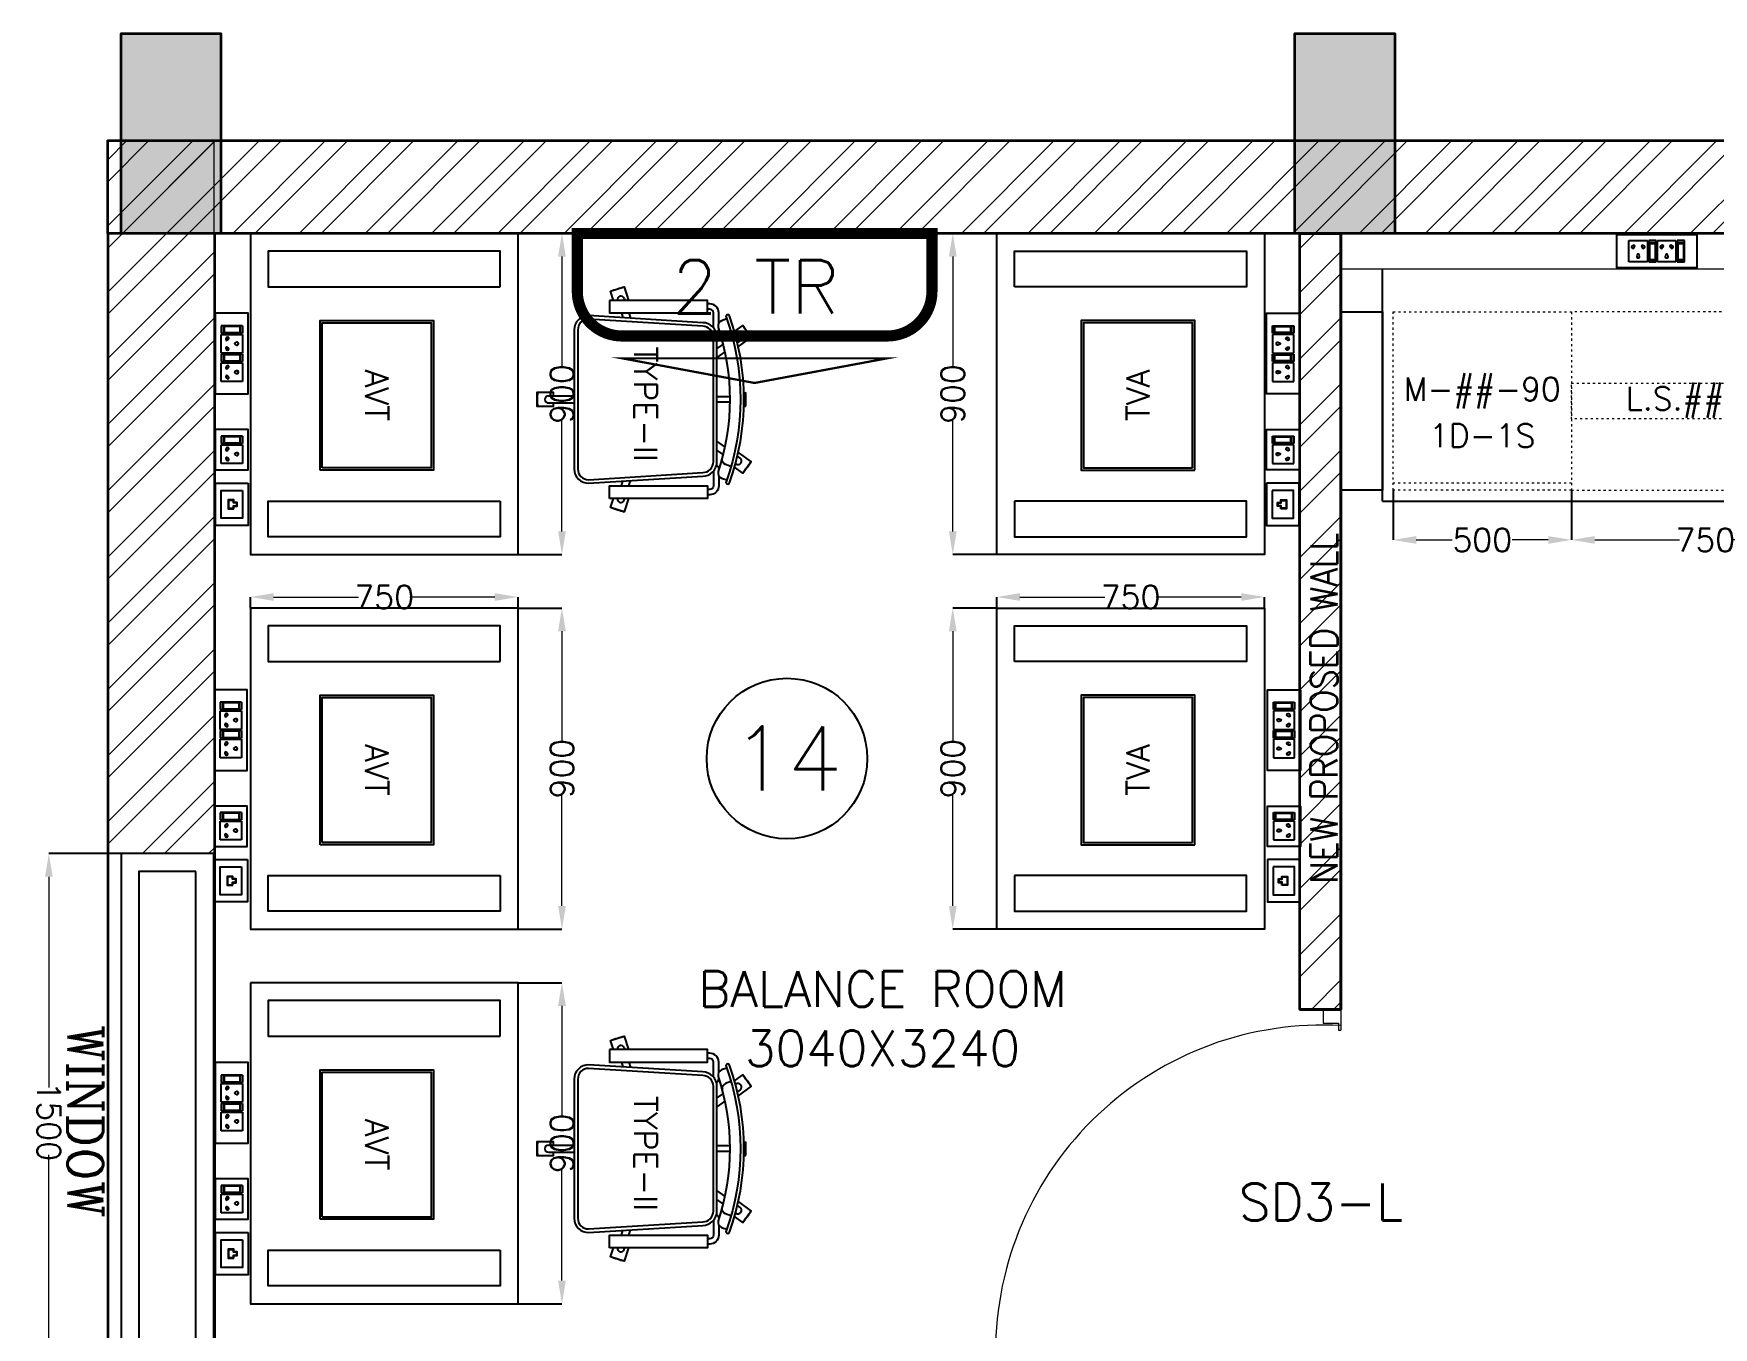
# Model space of a CAD drawing. Extents: x -52083 to 49512, y -145230 to 20224.
# Drawn here: x -46914 to -42208, y 11448 to 15074 of the extents above; entities that cross this region are included whole.
import ezdxf
from ezdxf.enums import TextEntityAlignment as Align

# ---------------------------------------------------------------- set-up
doc = ezdxf.new("R2010")
doc.units = 0
doc.header["$LTSCALE"] = 0.5
doc.header["$MEASUREMENT"] = 0
doc.header["$PDMODE"] = 32
doc.linetypes.add('ACAD_ISO03W100', pattern=[30, 12, -18])
for name, color, linetype, lineweight in [('0-1 AC UNIT', 8, 'Continuous', 25), ('1000x2100 Door', 1, 'Continuous', 5), ('1050x2100 Door', 6, 'Continuous', 5), ('COL', 1, 'Continuous', 35), ('DIM', 3, 'Continuous', 5), ('Furniture', 30, 'Continuous', 13), ('Hatch-1', 8, 'Continuous', 5), ('New Wall', 5, 'Continuous', 35), ('Sa-Block Text', 7, 'Continuous', 18), ('wall-1', 7, 'Continuous', 35)]:
    doc.layers.add(name, color=color, linetype=linetype, lineweight=lineweight)
for name, color, linetype in [('Asbuilt', 7, 'Continuous'), ('GC-2', 22, 'Continuous'), ('GF-1', 21, 'Continuous'), ('PDF_Text', 5, 'Continuous'), ('SA-3MRP', 1, 'Continuous'), ('SA-6MRP', 1, 'Continuous'), ('SA-6MUP', 223, 'Continuous'), ('SA-FUR', 3, 'Continuous'), ('SA-Granite', 3, 'Continuous'), ('SA-Lan', 3, 'Continuous')]:
    doc.layers.add(name, color=color, linetype=linetype)
doc.styles.add('RomanS', font='romans.shx')
doc.styles.get("Standard").update_dxf_attribs({"font": 'romans.shx'})
doc.dimstyles.new('Sa-dim', dxfattribs={"dimtxt": 65, "dimasz": 65, "dimexe": 0, "dimexo": 0, "dimtad": 0, "dimdec": 0, "dimdsep": 46, "dimtxsty": 'Standard', "dimcen": 0, "dimclrd": 256, "dimclre": 7, "dimclrt": 1, "dimadec": 0, "dimazin": 0, "dimtfac": 1, "dimtdec": 0, "dimtmove": 0, "dimatfit": 3, "dimfxl": 1, "dimlwd": -1, "dimarcsym": 0})
pattern_1 = [(45, (5394.74, 2e-13), (-92.80777, 92.80777), []), (45, (5456.61, 2e-13), (-92.80777, 92.80777), [])]

# ---------------------------------------------------------------- blocks, each defined once
blk = doc.blocks.new('*U109')
at = {"color": 5}
blk.add_wipeout([(50, 400), (50, 240), (1450, 240), (1450, 400)], dxfattribs=at)
blk.add_wipeout([(0, 450), (0, 190), (1500, 190), (1500, 450)], dxfattribs=at)
for points in [[(0, 450), (0, 190), (1500, 190), (1500, 450)], [(50, 400), (50, 240), (1450, 240), (1450, 400)]]:
    blk.add_lwpolyline(points, close=True, dxfattribs=at)
blk = doc.blocks.new('*D432')
at = {"layer": 'Defpoints', "color": 0, "transparency": 16777216}
for p in [(-46871.8, 12775.4), (-46669.5, 12775.4), (-46669.5, 11275.4)]:
    blk.add_point(p, dxfattribs=at)
at = {"layer": 'DIM', "color": 7, "lineweight": -2, "transparency": 16777216}
for p, q in [((-46669.5, 12775.4), (-46871.8, 12775.4)), ((-46669.5, 11275.4), (-46871.8, 11275.4))]:
    blk.add_line(p, q, dxfattribs=at)
at = {"layer": 'DIM', "transparency": 16777216}
for p, q in [((-46871.8, 12710.4), (-46871.8, 12119.9)), ((-46871.8, 11340.4), (-46871.8, 11930.9))]:
    blk.add_line(p, q, dxfattribs=at)
for points in [[(-46882.7, 12710.4), (-46861, 12710.4), (-46871.8, 12775.4)], [(-46882.7, 11340.4), (-46861, 11340.4), (-46871.8, 11275.4)]]:
    blk.add_solid(points, dxfattribs=at)
at = {"layer": 'DIM', "color": 1, "transparency": 16777216, "insert": (-46871.8, 12025.4), "char_height": 65, "attachment_point": 5, "rotation": 270}
blk.add_mtext('1500', dxfattribs=at)
blk = doc.blocks.new('*D533')
at = {"layer": 'Defpoints', "color": 0, "transparency": 16777216}
for p in [(-42605.5, 13793.7), (-41855.5, 13793.7), (-42605.5, 13654.6)]:
    blk.add_point(p, dxfattribs=at)
at = {"layer": 'DIM', "color": 7, "lineweight": -2, "transparency": 16777216}
for p, q in [((-42605.5, 13793.7), (-42605.5, 13654.6)), ((-41855.5, 13793.7), (-41855.5, 13654.6))]:
    blk.add_line(p, q, dxfattribs=at)
at = {"layer": 'DIM', "transparency": 16777216}
for p, q in [((-42540.5, 13654.6), (-42302.6, 13654.6)), ((-41920.5, 13654.6), (-42158.5, 13654.6))]:
    blk.add_line(p, q, dxfattribs=at)
for points in [[(-42540.5, 13665.4), (-42540.5, 13643.8), (-42605.5, 13654.6)], [(-41920.5, 13665.4), (-41920.5, 13643.8), (-41855.5, 13654.6)]]:
    blk.add_solid(points, dxfattribs=at)
at = {"layer": 'DIM', "color": 1, "transparency": 16777216, "insert": (-42230.5, 13654.6), "char_height": 65, "attachment_point": 5}
blk.add_mtext('750', dxfattribs=at)
blk = doc.blocks.new('*U133')
at = {"ltscale": 300}
for p, q in [((-78.1, 29.8), (-78.1, -29.8)), ((-78.1, 29.8), (-78.1, -29.8)), ((-57.3, 29.8), (-78.1, 29.8)), ((-78.1, 29.8), (-57.3, 29.8)), ((-76.3, 23.3), (-76.3, -23.3)), ((-59.1, 23.3), (-76.3, 23.3)), ((-59.1, -23.3), (-59.1, 23.3)), ((-57.3, -29.8), (-57.3, 29.8)), ((-53.9, 29.8), (-1.7, 29.8)), ((-53.9, -29.8), (-53.9, 29.8)), ((-1.7, 29.8), (-1.7, -29.8)), ((1.7, 29.8), (1.7, -29.8)), ((1.7, 29.8), (1.7, -29.8)), ((22.5, 29.8), (1.7, 29.8)), ((1.7, 29.8), (22.5, 29.8)), ((3.5, 23.3), (3.5, -23.3)), ((20.7, 23.3), (3.5, 23.3)), ((20.7, -23.3), (20.7, 23.3)), ((22.5, -29.8), (22.5, 29.8)), ((25.9, -29.8), (25.9, 29.8)), ((25.9, 29.8), (78.1, 29.8)), ((78.1, 29.8), (78.1, -29.8)), ((-78.1, -29.8), (-57.3, -29.8)), ((-76.3, -21.2), (-59.1, -21.2)), ((-76.3, -23.3), (-59.1, -23.3)), ((-1.7, -29.8), (-53.9, -29.8)), ((1.7, -29.8), (22.5, -29.8)), ((3.5, -21.2), (20.7, -21.2)), ((3.5, -23.3), (20.7, -23.3)), ((78.1, -29.8), (25.9, -29.8))]:
    blk.add_line(p, q, dxfattribs=at)
blk.add_lwpolyline([(-113, -46), (113, -46), (113, 46), (-113, 46)], close=True, dxfattribs=at)
for centre, radius, start, end in [((-27.8, 14.7), 4.06, 307.1584, 232.8416), ((-27.8, 10.6), 2.59, 161.4031, 18.5969), ((52, 14.7), 4.06, 307.1584, 232.8416), ((52, 10.6), 2.59, 161.4031, 18.5969), ((-42.7, -11.6), 3.5, 5.2689, 272.51), ((-39.9, -14), 2.82, 202.6838, 75.0951), ((-15.7, -14), 2.82, 104.9049, 337.3162), ((-12.9, -11.6), 3.5, 267.49, 174.7311), ((37.1, -11.6), 3.5, 5.2689, 272.51), ((39.9, -14), 2.82, 202.6838, 75.0951), ((64.1, -14), 2.82, 104.9049, 337.3162), ((66.9, -11.6), 3.5, 267.49, 174.7311)]:
    blk.add_arc(centre, radius, start, end, dxfattribs=at)
at = {"layer": 'Sa-Block Text', "flags": 1}
for tag, p in [('PROJECTNAME', (102.4, 776)), ('FLOOR', (102.4, 686.5)), ('LABNAME', (102.4, 577)), ('ITEMNO:', (102.4, 479.7))]:
    blk.add_attdef(tag, text='', height=65, dxfattribs=at).set_placement(p, align=Align.MIDDLE_CENTER)
at = {"layer": 'Sa-Block Text'}
blk.add_attdef('CATALOGUE', text='', height=65, dxfattribs=at).set_placement((102.4, 360.5), align=Align.MIDDLE_CENTER)
blk = doc.blocks.new('*U119')
at = {"layer": '0-1 AC UNIT', "color": 3, "const_width": 31.2}
blk.add_lwpolyline([(-272.5, -287.5), (471.2, -287.5, 0.414214), (596.2, -162.5), (596.2, 0), (-397.5, 0), (-397.5, -162.5, 0.414214)], format="xyb", close=True, dxfattribs=at)
at = {"layer": '0-1 AC UNIT', "color": 3, "const_width": 6.25}
blk.add_lwpolyline([(471.2, -350), (99.4, -419.2), (-272.5, -350), (471.2, -350)], dxfattribs=at)
blk = doc.blocks.new('900 x 750 avt')
at = {"color": 30}
for points in [[(663.2, 195.3), (244.3, 195.3), (244.3, 513.2), (663.2, 513.2)], [(656.8, 201.6), (250.6, 201.6), (250.6, 506.8), (656.8, 506.8)]]:
    blk.add_lwpolyline(points, close=True, dxfattribs=at)
at = {"layer": 'SA-Granite', "color": 30}
for points in [[(0, 0), (900, 0), (900, 750), (0, 750)], [(150, 700), (50, 700), (50, 50), (150, 50)], [(750, 700), (850, 700), (850, 50), (750, 50)]]:
    blk.add_lwpolyline(points, close=True, dxfattribs=at)
at = {"insert": (453.7, 354.2), "char_height": 65, "width": 175.432, "attachment_point": 5}
blk.add_mtext('{\\C7;AVT}', dxfattribs=at)
blk = doc.blocks.new('*D536')
at = {"layer": 'Defpoints', "color": 0, "transparency": 16777216}
for p in [(-45557.2, 12413.7), (-45434.1, 12413.7), (-45557.2, 11513.7)]:
    blk.add_point(p, dxfattribs=at)
at = {"layer": 'DIM', "color": 7, "lineweight": -2, "transparency": 16777216}
for p, q in [((-45557.2, 12413.7), (-45434.1, 12413.7)), ((-45557.2, 11513.7), (-45434.1, 11513.7))]:
    blk.add_line(p, q, dxfattribs=at)
at = {"layer": 'DIM', "transparency": 16777216}
for p, q in [((-45434.1, 12348.7), (-45434.1, 12036)), ((-45434.1, 11578.7), (-45434.1, 11891.4))]:
    blk.add_line(p, q, dxfattribs=at)
for points in [[(-45444.9, 12348.7), (-45423.2, 12348.7), (-45434.1, 12413.7)], [(-45444.9, 11578.7), (-45423.2, 11578.7), (-45434.1, 11513.7)]]:
    blk.add_solid(points, dxfattribs=at)
at = {"layer": 'DIM', "color": 1, "transparency": 16777216, "insert": (-45434.1, 11963.7), "char_height": 65, "attachment_point": 5, "rotation": 90}
blk.add_mtext('900', dxfattribs=at)
blk = doc.blocks.new('*D537')
at = {"layer": 'Defpoints', "color": 0, "transparency": 16777216}
for p in [(-45557.2, 13463.7), (-45434.1, 13463.7), (-45557.2, 12563.7)]:
    blk.add_point(p, dxfattribs=at)
at = {"layer": 'DIM', "color": 7, "lineweight": -2, "transparency": 16777216}
for p, q in [((-45557.2, 13463.7), (-45434.1, 13463.7)), ((-45557.2, 12563.7), (-45434.1, 12563.7))]:
    blk.add_line(p, q, dxfattribs=at)
at = {"layer": 'DIM', "transparency": 16777216}
for p, q in [((-45434.1, 13398.7), (-45434.1, 13086)), ((-45434.1, 12628.7), (-45434.1, 12941.4))]:
    blk.add_line(p, q, dxfattribs=at)
for points in [[(-45444.9, 13398.7), (-45423.2, 13398.7), (-45434.1, 13463.7)], [(-45444.9, 12628.7), (-45423.2, 12628.7), (-45434.1, 12563.7)]]:
    blk.add_solid(points, dxfattribs=at)
at = {"layer": 'DIM', "color": 1, "transparency": 16777216, "insert": (-45434.1, 13013.7), "char_height": 65, "attachment_point": 5, "rotation": 90}
blk.add_mtext('900', dxfattribs=at)
blk = doc.blocks.new('*D538')
at = {"layer": 'Defpoints', "color": 0, "transparency": 16777216}
for p in [(-46307.2, 13494.6), (-46307.2, 13463.7), (-45557.2, 13463.7)]:
    blk.add_point(p, dxfattribs=at)
at = {"layer": 'DIM', "color": 7, "lineweight": -2, "transparency": 16777216}
for p, q in [((-46307.2, 13463.7), (-46307.2, 13494.6)), ((-45557.2, 13463.7), (-45557.2, 13494.6))]:
    blk.add_line(p, q, dxfattribs=at)
at = {"layer": 'DIM', "transparency": 16777216}
for p, q in [((-46242.2, 13494.6), (-46004.2, 13494.6)), ((-45622.2, 13494.6), (-45860.1, 13494.6))]:
    blk.add_line(p, q, dxfattribs=at)
for points in [[(-46242.2, 13505.4), (-46242.2, 13483.8), (-46307.2, 13494.6)], [(-45622.2, 13505.4), (-45622.2, 13483.8), (-45557.2, 13494.6)]]:
    blk.add_solid(points, dxfattribs=at)
at = {"layer": 'DIM', "color": 1, "transparency": 16777216, "insert": (-45932.2, 13494.6), "char_height": 65, "attachment_point": 5}
blk.add_mtext('750', dxfattribs=at)
blk = doc.blocks.new('PCH-7022')
at = {"layer": 'GC-2', "color": 30, "ltscale": 10}
for p, q in [((-164.5, 243.5), (-159, 235.9)), ((-18.7, 254.1), (-19.1, 259.1)), ((18.7, 254.1), (19.1, 259.1)), ((164.5, 243.5), (159, 235.9)), ((-180.7, 231.7), (-179.9, 230.6)), ((-154.6, 195.8), (-142.2, 178.7)), ((-133.4, 200.6), (-117.5, 178.7)), ((-7.5, 214.3), (-7.5, 178.7)), ((7.5, 214.3), (7.5, 178.7)), ((133.4, 200.6), (117.5, 178.7)), ((154.6, 195.8), (142.2, 178.7)), ((180.7, 231.7), (179.9, 230.6)), ((-282.4, -81.2), (-277.5, -79.7)), ((-242.5, -68.3), (-227.6, -63.4)), ((-242.5, -89.3), (-229, -84.9)), ((242.5, -68.3), (227.6, -63.4)), ((242.5, -89.3), (229, -84.9)), ((282.4, -81.2), (277.5, -79.7)), ((-10, -293.7), (-10, -221.3)), ((10, -293.7), (10, -221.3))]:
    blk.add_line(p, q, dxfattribs=at)
for points in [[(-234.1, 213.6), (-234.1, 213.6, 0.416344), (-237.1, 207.2, 0.412086), (-230.7, 204.2), (-230.7, 204.2, -0.174031), (230.7, 204.2), (230.7, 204.2, 0.412086), (237.1, 207.2), (237.1, 207.2, 0.416344), (234.1, 213.6), (234.1, 213.6, 0.174031)], [(-195, -221.3), (195, -221.3, 0.414214), (235, -181.3), (215, 138.7, 0.414214), (175, 178.7), (-175, 178.7, 0.414214), (-215, 138.7), (-235, -181.3, 0.414214)], [(-195, -211.3), (195, -211.3, 0.414214), (225, -181.3), (205, 138.7, 0.414214), (175, 168.7), (-175, 168.7, 0.414214), (-205, 138.7), (-225, -181.3, 0.414214)]]:
    blk.add_lwpolyline(points, format="xyb", close=True, dxfattribs=at)
for points in [[(-190.2, 227.7), (-207.2, 251.2), (-174.8, 274.7), (-148.4, 238.3)], [(148.4, 238.3), (174.8, 274.7), (207.2, 251.2), (190.2, 227.7)], [(-277.5, -111.2), (-302.9, -119.5), (-315.3, -81.4), (-277.5, -69.1)], [(277.5, -69.1), (315.3, -81.4), (302.9, -119.5), (277.5, -111.2)], [(10, -280), (20, -280), (20, -325), (-20, -325), (-20, -280), (-10, -280)]]:
    blk.add_lwpolyline(points, dxfattribs=at)
for points in [[(19.1, 259.1, 0.013665), (-19.1, 259.1)], [(-225.9, 205.9), (-220.6, 191.5, 0.403288), (-201.9, 182.4), (-201.9, 182.4, -0.158526), (201.9, 182.4), (201.9, 182.4, 0.403288), (220.6, 191.5), (225.9, 205.9)], [(-193.1, 216.5, 0.029136), (-192.6, 216.6)], [(-188.5, 217.8), (-182.3, 202.3, 0.378791), (-164.6, 193.3)], [(188.5, 217.8), (182.3, 202.3), (182.3, 202.3, -0.378791), (164.6, 193.3)], [(192.6, 216.6, 0.029136), (193.1, 216.5, 0.029136)], [(-214.2, 183.7), (-242.5, 183.7, 0.414214), (-267.5, 158.7), (-267.5, 152.3)], [(-201.5, 168.7), (-242.5, 168.7, 0.414214), (-252.5, 158.7), (-252.5, 152.3)], [(-185.7, 177.3, 0.311343), (-195, 183.7), (-197.6, 183.7)], [(185.7, 177.3, -0.311343), (195, 183.7), (197.6, 183.7)], [(201.5, 168.7), (242.5, 168.7, -0.414214), (252.5, 158.7), (252.5, 152.3)], [(214.2, 183.7), (242.5, 183.7, -0.414214), (267.5, 158.7), (267.5, 152.3)]]:
    blk.add_lwpolyline(points, format="xyb", dxfattribs=at)
for points in [[(-237.1, 207.2), (-237.1, 207.2)], [(-277.5, -122.7), (-242.5, -122.7), (-242.5, 152.3), (-277.5, 152.3)], [(277.5, -122.7), (242.5, -122.7), (242.5, 152.3), (277.5, 152.3)]]:
    blk.add_lwpolyline(points, close=True, dxfattribs=at)
for centre, radius, start, end in [((0, 0), 325, 122.4719, 129.5281), ((-172.6, 237.6), 10, 36, 216), ((172.6, 237.6), 10, 324, 144), ((0, 0), 325, 50.4719, 57.5281), ((0, 0), 325, 194.4719, 201.5281), ((-279.3, -90.7), 10, 108, 280.2877), ((279.3, -90.7), 10, 259.7123, 72), ((0, 0), 325, 338.4719, 345.5281), ((0, 0), 325, 266.4719, 273.5281), ((0, -293.7), 10, 180, 0)]:
    blk.add_arc(centre, radius, start, end, dxfattribs=at)
at = {"layer": 'PDF_Text', "insert": (13.6, -21), "char_height": 65, "width": 310.353, "attachment_point": 5}
blk.add_mtext('{\\C1;TYPE-II}', dxfattribs=at)
blk = doc.blocks.new('3M-RP')
for p, q in [((18.3, 75.8), (18.3, 16.2)), ((18.3, 75.8), (18.3, 16.2)), ((39.1, 75.8), (18.3, 75.8)), ((18.3, 75.8), (39.1, 75.8)), ((20.1, 69.3), (20.1, 22.7)), ((37.3, 69.3), (20.1, 69.3)), ((37.3, 22.7), (37.3, 69.3)), ((39.1, 16.2), (39.1, 75.8)), ((42.5, 75.8), (94.7, 75.8)), ((42.5, 16.2), (42.5, 75.8)), ((94.7, 75.8), (94.7, 16.2)), ((18.3, 16.2), (39.1, 16.2)), ((20.1, 24.8), (37.3, 24.8)), ((20.1, 22.7), (37.3, 22.7)), ((94.7, 16.2), (42.5, 16.2))]:
    blk.add_line(p, q)
blk.add_lwpolyline([(0, 0), (113, 0), (113, 92), (0, 92)], close=True)
for centre, radius, start, end in [((68.6, 60.7), 4.06, 307.1584, 232.8416), ((68.6, 56.6), 2.59, 161.4031, 18.5969), ((53.7, 34.4), 3.5, 5.2689, 272.51), ((56.5, 32), 2.82, 202.6838, 75.0951), ((80.7, 32), 2.82, 104.9049, 337.3162), ((83.5, 34.4), 3.5, 267.49, 174.7311)]:
    blk.add_arc(centre, radius, start, end)
at = {"layer": 'Sa-Block Text', "flags": 1}
for tag, p in [('LAB', (56.5, 92)), ('ITEM', (56.5, -35)), ('CATALOGUE', (87, -160))]:
    blk.add_attdef(tag, text='', height=65, dxfattribs=at).set_placement(p, align=Align.MIDDLE_CENTER)
blk = doc.blocks.new('*U130')
for p, q in [((-78.1, 29.8), (-78.1, -29.8)), ((-78.1, 29.8), (-78.1, -29.8)), ((-57.3, 29.8), (-78.1, 29.8)), ((-78.1, 29.8), (-57.3, 29.8)), ((-76.3, 23.3), (-76.3, -23.3)), ((-59.1, 23.3), (-76.3, 23.3)), ((-59.1, -23.3), (-59.1, 23.3)), ((-57.3, -29.8), (-57.3, 29.8)), ((-53.9, 29.8), (-1.7, 29.8)), ((-53.9, -29.8), (-53.9, 29.8)), ((-1.7, 29.8), (-1.7, -29.8)), ((1.7, 29.8), (1.7, -29.8)), ((1.7, 29.8), (1.7, -29.8)), ((22.5, 29.8), (1.7, 29.8)), ((1.7, 29.8), (22.5, 29.8)), ((3.5, 23.3), (3.5, -23.3)), ((20.7, 23.3), (3.5, 23.3)), ((20.7, -23.3), (20.7, 23.3)), ((22.5, -29.8), (22.5, 29.8)), ((25.9, -29.8), (25.9, 29.8)), ((25.9, 29.8), (78.1, 29.8)), ((78.1, 29.8), (78.1, -29.8)), ((-78.1, -29.8), (-57.3, -29.8)), ((-76.3, -21.2), (-59.1, -21.2)), ((-76.3, -23.3), (-59.1, -23.3)), ((-1.7, -29.8), (-53.9, -29.8)), ((1.7, -29.8), (22.5, -29.8)), ((3.5, -21.2), (20.7, -21.2)), ((3.5, -23.3), (20.7, -23.3)), ((78.1, -29.8), (25.9, -29.8))]:
    blk.add_line(p, q)
blk.add_lwpolyline([(-113, -46), (113, -46), (113, 46), (-113, 46)], close=True)
for centre, radius, start, end in [((-27.8, 14.7), 4.06, 307.1584, 232.8416), ((-27.8, 10.6), 2.59, 161.4031, 18.5969), ((52, 14.7), 4.06, 307.1584, 232.8416), ((52, 10.6), 2.59, 161.4031, 18.5969), ((-42.7, -11.6), 3.5, 5.2689, 272.51), ((-39.9, -14), 2.82, 202.6838, 75.0951), ((-15.7, -14), 2.82, 104.9049, 337.3162), ((-12.9, -11.6), 3.5, 267.49, 174.7311), ((37.1, -11.6), 3.5, 5.2689, 272.51), ((39.9, -14), 2.82, 202.6838, 75.0951), ((64.1, -14), 2.82, 104.9049, 337.3162), ((66.9, -11.6), 3.5, 267.49, 174.7311)]:
    blk.add_arc(centre, radius, start, end)
at = {"layer": 'Sa-Block Text', "flags": 1}
for tag, p in [('PROJECTNAME', (14.8, 619.1)), ('FLOOR', (14.8, 529.6)), ('LABNAME', (14.8, 420.1)), ('ITEMNO:', (14.8, 322.8))]:
    blk.add_attdef(tag, text='', height=65, dxfattribs=at).set_placement(p, align=Align.MIDDLE_CENTER)
at = {"layer": 'Sa-Block Text'}
blk.add_attdef('CATALOGUE', text='', height=65, dxfattribs=at).set_placement((14.8, 173.9), align=Align.MIDDLE_CENTER)
blk = doc.blocks.new('*U132')
for points in [[(-59.4, 46), (59.4, 46), (59.4, -46), (-59.4, -46)], [(-39.1, 29.8), (39.1, 29.8), (39.1, -29.8), (-39.1, -29.8)], [(12.4, 5.6), (5.4, 5.6), (5.4, 14.6), (-5.4, 14.6), (-5.4, 5.6), (-12.4, 5.6), (-12.4, -10.5), (12.4, -10.5)], [(11.1, 4.3), (4.1, 4.3), (4.1, 13.4), (-4.1, 13.4), (-4.1, 4.3), (-11.1, 4.3), (-11.1, -9.2), (11.1, -9.2)]]:
    blk.add_lwpolyline(points, close=True)
at = {"layer": 'Sa-Block Text', "flags": 1}
for tag, p in [('PROJECTNAME', (15.2, 670.6)), ('FLOOR', (15.2, 581.1)), ('LABNAME', (15.2, 471.6)), ('ITEMNO:', (15.2, 374.3))]:
    blk.add_attdef(tag, text='', height=65, dxfattribs=at).set_placement(p, align=Align.MIDDLE_CENTER)
at = {"layer": 'Sa-Block Text'}
blk.add_attdef('CATALOGUE', text='', height=65, dxfattribs=at).set_placement((15.2, 223), align=Align.MIDDLE_CENTER)
blk = doc.blocks.new('*D539')
at = {"layer": 'Defpoints', "color": 0, "transparency": 16777216}
for p in [(-45557.2, 14513.7), (-45434.1, 14513.7), (-45557.2, 13613.7)]:
    blk.add_point(p, dxfattribs=at)
at = {"layer": 'DIM', "color": 7, "lineweight": -2, "transparency": 16777216}
for p, q in [((-45557.2, 14513.7), (-45434.1, 14513.7)), ((-45557.2, 13613.7), (-45434.1, 13613.7))]:
    blk.add_line(p, q, dxfattribs=at)
at = {"layer": 'DIM', "transparency": 16777216}
for p, q in [((-45434.1, 14448.7), (-45434.1, 14136)), ((-45434.1, 13678.7), (-45434.1, 13991.4))]:
    blk.add_line(p, q, dxfattribs=at)
for points in [[(-45444.9, 14448.7), (-45423.2, 14448.7), (-45434.1, 14513.7)], [(-45444.9, 13678.7), (-45423.2, 13678.7), (-45434.1, 13613.7)]]:
    blk.add_solid(points, dxfattribs=at)
at = {"layer": 'DIM', "color": 1, "transparency": 16777216, "insert": (-45434.1, 14063.7), "char_height": 65, "attachment_point": 5, "rotation": 90}
blk.add_mtext('900', dxfattribs=at)
blk = doc.blocks.new('A$C054a1436')
at = {"color": 1}
blk.add_circle((225, 225), 225, dxfattribs=at)
blk.add_attdef('T1', text='', height=180).set_placement((225, 225), align=Align.MIDDLE_CENTER)
blk = doc.blocks.new('*U92')
at = {"layer": 'SA-FUR', "color": 230, "linetype": 'ACAD_ISO03W100', "lineweight": 13}
for points in [[(750, 500), (0, 500), (0, 0), (750, 0)], [(750, 200), (0, 200), (0, 300), (750, 300)]]:
    blk.add_lwpolyline(points, close=True, dxfattribs=at)
at = {"layer": 'SA-FUR', "color": 7}
blk.add_attdef('TAG-2', text='', height=65, dxfattribs=at).set_placement((382.1, 224.8), align=Align.CENTER)
blk = doc.blocks.new('*D671')
at = {"layer": 'Defpoints', "color": 0, "transparency": 16777216}
for p in [(-44339.1, 13463.7), (-44215.9, 13463.7), (-44215.9, 12563.7)]:
    blk.add_point(p, dxfattribs=at)
at = {"layer": 'DIM', "color": 7, "lineweight": -2, "transparency": 16777216}
for p, q in [((-44215.9, 13463.7), (-44339.1, 13463.7)), ((-44215.9, 12563.7), (-44339.1, 12563.7))]:
    blk.add_line(p, q, dxfattribs=at)
at = {"layer": 'DIM', "transparency": 16777216}
for p, q in [((-44339.1, 13398.7), (-44339.1, 13086)), ((-44339.1, 12628.7), (-44339.1, 12941.4))]:
    blk.add_line(p, q, dxfattribs=at)
for points in [[(-44349.9, 13398.7), (-44328.2, 13398.7), (-44339.1, 13463.7)], [(-44349.9, 12628.7), (-44328.2, 12628.7), (-44339.1, 12563.7)]]:
    blk.add_solid(points, dxfattribs=at)
at = {"layer": 'DIM', "color": 1, "transparency": 16777216, "insert": (-44339.1, 13013.7), "char_height": 65, "attachment_point": 5, "rotation": 90}
blk.add_mtext('900', dxfattribs=at)
blk = doc.blocks.new('*D672')
at = {"layer": 'Defpoints', "color": 0, "transparency": 16777216}
for p in [(-44215.9, 13463.7), (-43465.9, 13494.6), (-43465.9, 13463.7)]:
    blk.add_point(p, dxfattribs=at)
at = {"layer": 'DIM', "color": 7, "lineweight": -2, "transparency": 16777216}
for p, q in [((-44215.9, 13463.7), (-44215.9, 13494.6)), ((-43465.9, 13463.7), (-43465.9, 13494.6))]:
    blk.add_line(p, q, dxfattribs=at)
at = {"layer": 'DIM', "transparency": 16777216}
for p, q in [((-44150.9, 13494.6), (-43913, 13494.6)), ((-43530.9, 13494.6), (-43768.9, 13494.6))]:
    blk.add_line(p, q, dxfattribs=at)
for points in [[(-44150.9, 13505.4), (-44150.9, 13483.8), (-44215.9, 13494.6)], [(-43530.9, 13505.4), (-43530.9, 13483.8), (-43465.9, 13494.6)]]:
    blk.add_solid(points, dxfattribs=at)
at = {"layer": 'DIM', "color": 1, "transparency": 16777216, "insert": (-43840.9, 13494.6), "char_height": 65, "attachment_point": 5}
blk.add_mtext('750', dxfattribs=at)
blk = doc.blocks.new('*D673')
at = {"layer": 'Defpoints', "color": 0, "transparency": 16777216}
for p in [(-44339.1, 14513.7), (-44215.9, 14513.7), (-44215.9, 13613.7)]:
    blk.add_point(p, dxfattribs=at)
at = {"layer": 'DIM', "color": 7, "lineweight": -2, "transparency": 16777216}
for p, q in [((-44215.9, 14513.7), (-44339.1, 14513.7)), ((-44215.9, 13613.7), (-44339.1, 13613.7))]:
    blk.add_line(p, q, dxfattribs=at)
at = {"layer": 'DIM', "transparency": 16777216}
for p, q in [((-44339.1, 14448.7), (-44339.1, 14136)), ((-44339.1, 13678.7), (-44339.1, 13991.4))]:
    blk.add_line(p, q, dxfattribs=at)
for points in [[(-44349.9, 14448.7), (-44328.2, 14448.7), (-44339.1, 14513.7)], [(-44349.9, 13678.7), (-44328.2, 13678.7), (-44339.1, 13613.7)]]:
    blk.add_solid(points, dxfattribs=at)
at = {"layer": 'DIM', "color": 1, "transparency": 16777216, "insert": (-44339.1, 14063.7), "char_height": 65, "attachment_point": 5, "rotation": 90}
blk.add_mtext('900', dxfattribs=at)
blk = doc.blocks.new('*D719')
at = {"layer": 'Defpoints', "color": 0, "transparency": 16777216}
for p in [(-43105.5, 13793.7), (-42605.5, 13793.7), (-43105.5, 13654.6)]:
    blk.add_point(p, dxfattribs=at)
at = {"layer": 'DIM', "color": 7, "lineweight": -2, "transparency": 16777216}
for p, q in [((-43105.5, 13793.7), (-43105.5, 13654.6)), ((-42605.5, 13793.7), (-42605.5, 13654.6))]:
    blk.add_line(p, q, dxfattribs=at)
at = {"layer": 'DIM', "transparency": 16777216}
for p, q in [((-43040.5, 13654.6), (-42939.7, 13654.6)), ((-42670.5, 13654.6), (-42771.3, 13654.6))]:
    blk.add_line(p, q, dxfattribs=at)
for points in [[(-43040.5, 13665.4), (-43040.5, 13643.8), (-43105.5, 13654.6)], [(-42670.5, 13665.4), (-42670.5, 13643.8), (-42605.5, 13654.6)]]:
    blk.add_solid(points, dxfattribs=at)
at = {"layer": 'DIM', "color": 1, "transparency": 16777216, "insert": (-42855.5, 13654.6), "char_height": 65, "attachment_point": 5}
blk.add_mtext('500', dxfattribs=at)
blk = doc.blocks.new('*U110')
at = {"layer": 'SA-FUR', "color": 230, "linetype": 'ACAD_ISO03W100', "lineweight": 13}
blk.add_line((500, 20), (0, 20), dxfattribs=at)
blk.add_lwpolyline([(0, 500), (500, 500), (500, 0), (0, 0)], close=True, dxfattribs=at)
at = {"layer": 'SA-FUR', "color": 7}
for tag, p in [('TAG', (250, 316.2)), ('TAG-2', (250, 185.8))]:
    blk.add_attdef(tag, text='', height=65, rotation=180, dxfattribs=at).set_placement(p, align=Align.CENTER)
blk = doc.blocks.new('SD 1000x2100')
at = {"layer": '1000x2100 Door'}
for p, q in [((288436.6, 46661.9), (288436.6, 46711.8)), ((288436.6, 46711.8), (288495, 46711.8)), ((288436.6, 46661.9), (288436.6, 46711.8)), ((288475, 46661.9), (288475, 46705.1)), ((288475, 46705.1), (288495, 46705.1)), ((288495, 46705.1), (288495, 46711.8)), ((289436.6, 46711.8), (289378.3, 46711.8)), ((289378.3, 46705.1), (289378.3, 46711.8)), ((289398.3, 46705.1), (289378.3, 46705.1)), ((289398.3, 46661.9), (289398.3, 46705.1)), ((289436.6, 46661.9), (289436.6, 46711.8)), ((288436.6, 46661.9), (288475, 46661.9)), ((289436.6, 46661.9), (289398.3, 46661.9)), ((289398.3, 46661.9), (289398.3, 45743.9))]:
    blk.add_line(p, q, dxfattribs=at)
blk.add_arc((289398.3, 46661.9), 918, 176.8849, 270, dxfattribs=at)

msp = doc.modelspace()

# ---------------------------------------------------------------- hatches: boundary and pattern name
at = {"layer": 'COL'}
h = msp.add_hatch(color=256, dxfattribs=at)
h.dxf.hatch_style = 1
h.paths.add_polyline_path([(-46389.5, 15073.7), (-46669.5, 15073.7), (-46669.5, 14513.7), (-46389.5, 14513.7)])
h = msp.add_hatch(color=256, dxfattribs=at)
h.dxf.hatch_style = 1
h.paths.add_polyline_path([(-43100.5, 15073.7), (-43380.5, 15073.7), (-43380.5, 14513.7), (-43100.5, 14513.7)])
at = {"layer": 'Hatch-1'}
h = msp.add_hatch(dxfattribs=at)
h.set_pattern_fill('ANSI32,_O', color=256, scale=350)
h.set_pattern_definition(pattern_1)
h.paths.add_polyline_path([(-46706.6, 14773.7), (-24057.5, 14773.7), (-24057.5, 14513.7), (-46706.6, 14513.7)])
h = msp.add_hatch(dxfattribs=at)
h.set_pattern_fill('ANSI32,_O', color=256, scale=350)
h.set_pattern_definition(pattern_1)
h.paths.add_polyline_path([(-43366.5, 14513.7), (-43251.5, 14513.7), (-43251.5, 12338.7), (-43366.5, 12338.7)])

# ---------------------------------------------------------------- linework, layer by layer
at = {"color": 3}
for q in [(-43135.5, 14413.7, 2637.8), (-34305.5, 13763.7, 2637.8)]:
    msp.add_line((-43135.5, 13763.7, 2637.8), q, dxfattribs=at)
at = {"color": 4, "elevation": 2637.8}
msp.add_lwpolyline([(-43251.5, 14293.7), (-43135.5, 14293.7), (-43135.5, 13793.7), (-43251.5, 13793.7)], close=True, dxfattribs=at)
at = {"layer": 'Asbuilt'}
msp.add_line((-27580.5, 14513.7, 2637.8), (-46531.5, 14513.7, 2637.8), dxfattribs=at)
msp.add_line((-27580.5, 14513.7, 2637.8), (-46531.5, 14513.7, 2637.8), dxfattribs=at)
at = {"layer": 'COL', "elevation": 2637.8}
for points in [[(-46389.5, 14513.7), (-46669.5, 14513.7), (-46669.5, 15073.7), (-46389.5, 15073.7)], [(-43100.5, 14513.7), (-43380.5, 14513.7), (-43380.5, 15073.7), (-43100.5, 15073.7)]]:
    msp.add_lwpolyline(points, close=True, dxfattribs=at)
at = {"layer": 'Furniture', "elevation": 2637.8}
msp.add_lwpolyline([(-33275.5, 14413.7), (-43251.5, 14413.7), (-43251.5, 14513.7), (-33275.5, 14513.7)], close=True, dxfattribs=at)
at = {"layer": 'Hatch-1', "elevation": 2637.8}
msp.add_lwpolyline([(-46706.6, 14773.7), (-24057.5, 14773.7), (-24057.5, 14513.7), (-46706.6, 14513.7)], close=True, dxfattribs=at)
at = {"layer": 'New Wall'}
msp.add_line((-43366.5, 12338.7, 2637.8), (-43366.5, 14513.7, 2637.8), dxfattribs=at)
at = {"layer": 'New Wall', "elevation": 2637.8}
msp.add_lwpolyline([(-43366.5, 14513.7), (-43251.5, 14513.7), (-43251.5, 12338.7), (-43366.5, 12338.7)], close=True, dxfattribs=at)
at = {"layer": 'wall-1', "color": 7}
for p, q in [((-46406.6, 14513.7, 2637.8), (-46706.6, 14513.7, 2637.8)), ((-46706.6, 14513.7, 2637.8), (-46706.6, -3146.3, 2637.8)), ((-46406.6, 10323.7, 2637.8), (-46406.6, 14513.7, 2637.8))]:
    msp.add_line(p, q, dxfattribs=at)
at = {"layer": 'wall-1'}
for p, q in [((-43251.5, 12338.7, 2637.8), (-43251.5, 14513.7, 2637.8)), ((-43366.5, 12338.7, 2637.8), (-43251.5, 12338.7, 2637.8))]:
    msp.add_line(p, q, dxfattribs=at)
at = {"layer": 'wall-1', "color": 7, "elevation": 2637.8}
msp.add_lwpolyline([(-27580.5, 14513.7), (-46706.6, 14513.7), (-46706.6, 14773.7), (-24086.5, 14773.7), (-24086.5, 14513.7), (-27350.5, 14513.7)], dxfattribs=at)

# ---------------------------------------------------------------- block references
ref = msp.add_blockref('A$C054a1436', (-45028.6, 12816.9, 2637.8))
ref.add_attrib('T1', '14', dxfattribs={"color": 1, "height": 180}).set_placement((-44803.6, 13041.9, 2637.8), align=Align.MIDDLE_CENTER)
at = {"layer": '0-1 AC UNIT', "color": 8, "xscale": -1}
msp.add_blockref('*U119', (-44794.9, 14513.7, 2637.8), dxfattribs=at)
at = {"layer": '1000x2100 Door', "rotation": 270}
msp.add_blockref('SD 1000x2100', (-89963.3, 300775.4, 2637.8), dxfattribs=at)
at = {"layer": 'GF-1', "color": 7, "rotation": 270}
for p in [(-45178.4, 14048.5, 2637.8), (-45178.4, 11948.5, 2637.8)]:
    msp.add_blockref('PCH-7022', p, dxfattribs=at)
at = {"layer": 'SA-3MRP', "color": 7, "rotation": 270}
msp.add_blockref('3M-RP', (-46405.4, 13963.8, 2637.8), dxfattribs=at)
at = {"layer": 'SA-3MRP', "color": 7, "xscale": -1, "rotation": 90}
for p in [(-43367.7, 13963.8, 2637.8), (-43365, 12908.8, 2637.8)]:
    msp.add_blockref('3M-RP', p, dxfattribs=at)
at = {"layer": 'SA-6MRP', "color": 7, "rotation": 180}
msp.add_blockref('*U133', (-42366.7, 14463.7, 2637.8), dxfattribs=at)
at = {"layer": 'SA-6MUP', "color": 7, "rotation": 270}
for p in [(-46359.4, 14176.8, 2637.8), (-46362.2, 13121.8, 2637.8)]:
    msp.add_blockref('*U130', p, dxfattribs=at)
at = {"layer": 'SA-6MUP', "color": 7, "xscale": -1, "rotation": 90}
for p in [(-43413.7, 14176.8, 2637.8), (-43411, 13121.8, 2637.8)]:
    msp.add_blockref('*U130', p, dxfattribs=at)
at = {"layer": 'SA-FUR', "color": 7, "rotation": 270}
for p in [(-46307.2, 14513.7, 2637.8), (-46307.2, 13463.7, 2637.8), (-46307.2, 12413.7, 2637.8)]:
    msp.add_blockref('900 x 750 avt', p, dxfattribs=at)
at = {"layer": 'SA-FUR', "color": 7, "xscale": -1, "rotation": 90}
for p in [(-43465.9, 14513.7, 2637.8), (-43465.9, 13463.7, 2637.8)]:
    msp.add_blockref('900 x 750 avt', p, dxfattribs=at)
at = {"layer": 'SA-FUR'}
ref = msp.add_blockref('*U110', (-43105.5, 13793.7, 2637.8), dxfattribs=at)
ref.add_attrib('TAG', 'M-##-90', dxfattribs={"color": 7, "height": 65}).set_placement((-42855.5, 14044.9, 2637.8), align=Align.CENTER)
ref.add_attrib('TAG-2', '1D-1S', dxfattribs={"color": 7, "height": 65}).set_placement((-42855.5, 13914.6, 2637.8), align=Align.CENTER)
msp.add_blockref('*U92', (-42605.5, 13793.7, 2637.8), dxfattribs=at).add_auto_attribs({'TAG-2': 'L.S.##-90'})
at = {"layer": 'SA-Lan', "color": 7, "rotation": 270}
msp.add_blockref('*U132', (-46358.9, 13754.3, 2637.8), dxfattribs=at)
at = {"layer": 'SA-Lan', "color": 7, "xscale": -1, "rotation": 90}
for p in [(-43414.3, 13754.3, 2637.8), (-43411.5, 12699.3, 2637.8)]:
    msp.add_blockref('*U132', p, dxfattribs=at)

# ---------------------------------------------------------------- texts
at = {"layer": '0-1 AC UNIT', "color": 8, "insert": (-44891.8, 14439.1, 2637.8), "char_height": 150, "width": 537.214, "attachment_point": 2, "line_spacing_factor": 1.171839, "style": 'RomanS'}
msp.add_mtext('2 TR', dxfattribs=at)
at = {"layer": '1050x2100 Door', "color": 0, "style": 'RomanS'}
msp.add_text('SD3-L', height=103.23, dxfattribs=at).set_placement((-43537.4, 11747.3, 2637.8))
at = {"layer": 'PDF_Text', "insert": (-43298.9, 13182.7, 2637.8), "char_height": 75, "width": 1164.71, "attachment_point": 5, "rotation": 90, "style": 'RomanS'}
msp.add_mtext('{\\W0.9;NEW PROPOSED WALL}', dxfattribs=at)
at = {"layer": 'PDF_Text', "insert": (-44535.8, 12312.8, 2637.8), "char_height": 100, "width": 2110.371, "attachment_point": 5, "style": 'RomanS'}
msp.add_mtext('BALANCE ROOM \\P{\\C0;3040X3240}', dxfattribs=at)
at = {"layer": 'PDF_Text', "insert": (-46719.5, 12025.4, 2637.8), "char_height": 100, "attachment_point": 2, "rotation": 270, "style": 'RomanS'}
msp.add_mtext('{\\Fromanc|c0;WINDOW}', dxfattribs=at)

# ---------------------------------------------------------------- dimensions: what is measured, and where the dimension line sits
at = {"layer": 'DIM', "color": 7}
for base, p1, p2, angle, picture, middle in [((-45434.1, 14513.7, 2637.8), (-45557.2, 13613.7, 2637.8), (-45557.2, 14513.7, 2637.8), 270, '*D539', (-45434.1, 14063.7, 2637.8)), ((-44339.1, 14513.7, 2637.8), (-44215.9, 13613.7, 2637.8), (-44215.9, 14513.7, 2637.8), 270, '*D673', (-44339.1, 14063.7, 2637.8)), ((-43465.9, 13494.6, 2637.8), (-44215.9, 13463.7, 2637.8), (-43465.9, 13463.7, 2637.8), 180, '*D672', (-43840.9, 13494.6, 2637.8)), ((-45434.1, 13463.7, 2637.8), (-45557.2, 12563.7, 2637.8), (-45557.2, 13463.7, 2637.8), 270, '*D537', (-45434.1, 13013.7, 2637.8)), ((-44339.1, 13463.7, 2637.8), (-44215.9, 12563.7, 2637.8), (-44215.9, 13463.7, 2637.8), 270, '*D671', (-44339.1, 13013.7, 2637.8)), ((-45434.1, 12413.7, 2637.8), (-45557.2, 11513.7, 2637.8), (-45557.2, 12413.7, 2637.8), 270, '*D536', (-45434.1, 11963.7, 2637.8))]:
    dim = msp.add_linear_dim(base=base, p1=p1, p2=p2, angle=angle, dimstyle='Sa-dim', dxfattribs=at)
    dim.commit()
    dim.dimension.update_dxf_attribs({"geometry": picture, "text_midpoint": middle})
dim = msp.add_linear_dim(base=(-43105.5, 13654.6, 2637.8), p1=(-42605.5, 13793.7, 2637.8), p2=(-43105.5, 13793.7, 2637.8), angle=180, dimstyle='Sa-dim', override={"dimtmove": 1}, dxfattribs=at)
dim.commit()
dim.dimension.update_dxf_attribs({"geometry": '*D719', "text_midpoint": (-42855.5, 13654.6, 2637.8)})
at = {"layer": 'DIM'}
dim = msp.add_linear_dim(base=(-42605.5, 13654.6, 2637.8), p1=(-41855.5, 13793.7, 2637.8), p2=(-42605.5, 13793.7, 2637.8), angle=180, dimstyle='Sa-dim', dxfattribs=at)
dim.commit()
dim.dimension.update_dxf_attribs({"geometry": '*D533', "text_midpoint": (-42230.5, 13654.6, 2637.8)})
at = {"layer": 'DIM', "color": 7}
dim = msp.add_linear_dim(base=(-46307.2, 13494.6, 2637.8), p1=(-45557.2, 13463.7, 2637.8), p2=(-46307.2, 13463.7, 2637.8), dimstyle='Sa-dim', dxfattribs=at)
dim.commit()
dim.dimension.update_dxf_attribs({"geometry": '*D538', "text_midpoint": (-45932.2, 13494.6, 2637.8)})

# ---------------------------------------------------------------- next in the draw order: block references
at = {"rotation": 270}
msp.add_blockref('*U109', (-46859.5, 12775.4, 2637.8), dxfattribs=at)

# ---------------------------------------------------------------- next in the draw order: hatches: boundary and pattern name
at = {"layer": 'Hatch-1'}
h = msp.add_hatch(dxfattribs=at)
h.set_pattern_fill('ANSI32,_O', color=256, scale=350)
h.set_pattern_definition(pattern_1)
h.paths.add_polyline_path([(-46409.5, 12775.4), (-46706.6, 12775.4), (-46706.6, 14773.7), (-46409.5, 14773.7)])

# ---------------------------------------------------------------- next in the draw order: linework, layer by layer
at = {"layer": 'Hatch-1', "elevation": 2637.8}
msp.add_lwpolyline([(-46409.5, 12775.4), (-46706.6, 12775.4), (-46706.6, 14773.7), (-46409.5, 14773.7)], close=True, dxfattribs=at)

# ---------------------------------------------------------------- next in the draw order: block references
at = {"layer": 'SA-3MRP', "color": 7, "rotation": 270}
for p in [(-46408.2, 12908.8, 2637.8), (-46405.4, 11863.8, 2637.8)]:
    msp.add_blockref('3M-RP', p, dxfattribs=at)
at = {"layer": 'SA-6MUP', "color": 7, "rotation": 270}
msp.add_blockref('*U130', (-46359.4, 12076.8, 2637.8), dxfattribs=at)
at = {"layer": 'SA-Lan', "color": 7, "rotation": 270}
for p in [(-46361.6, 12699.3, 2637.8), (-46358.9, 11654.3, 2637.8)]:
    msp.add_blockref('*U132', p, dxfattribs=at)

# ---------------------------------------------------------------- next in the draw order: dimensions: what is measured, and where the dimension line sits
at = {"layer": 'DIM', "color": 7}
dim = msp.add_linear_dim(base=(-46871.8, 12775.4, 2637.8), p1=(-46669.5, 11275.4, 2637.8), p2=(-46669.5, 12775.4, 2637.8), angle=90, dimstyle='Sa-dim', dxfattribs=at)
dim.commit()
dim.dimension.update_dxf_attribs({"geometry": '*D432', "text_midpoint": (-46871.8, 12025.4, 2637.8), "text_rotation": 270})

doc.saveas('drawing.dxf')
